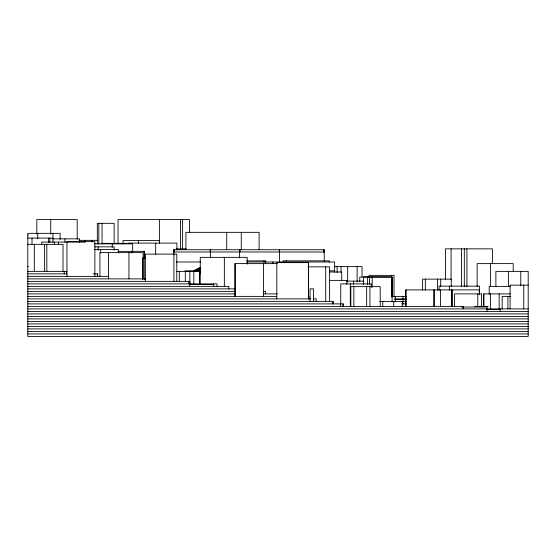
<?xml version="1.0" encoding="UTF-8"?>
<svg xmlns="http://www.w3.org/2000/svg" width="556" height="556" viewBox="0 0 556 556"><rect width="100%" height="100%" fill="white"/><g stroke="black" fill="none" stroke-linecap="round" stroke-linejoin="round"><path stroke-width="0.83" d="M27.8 235.091L28.252 235.091M27.8 238.093L52.994 238.093M52.132 238.844L79.571 238.844L79.571 242.277M79.07 240.345L97.8 240.345M85.158 242.096L41.707 242.096L41.707 244.675M128.499 243.097L176.912 243.097L176.912 249.971M101.171 243.347L128.617 243.347M94.527 243.848L132.669 243.848L132.669 251.646M27.8 244.348L63.009 244.348L63.009 271.37M94.728 246.85L114.119 246.85L114.119 250.325M176.203 248.852L186.184 248.852M94.694 249.602L118.414 249.602L118.414 253.056M117.74 251.354L144.456 251.354L144.456 258.026M173.68 251.979L324.238 251.979M145.179 257.859L142.621 257.859L142.621 279.466M246.822 260.861L265.817 260.861L265.817 261.987M176.245 261.987L200.528 261.987M246.822 261.987L334.649 261.987L334.649 271.995M277.263 263.613L234.854 263.613L234.854 296.39M27.8 266.366L28.252 266.366M334.483 266.616L362.046 266.616L362.046 276.825M307.968 266.866L329.611 266.866L329.611 301.241M200.014 267.547L200.772 267.547M199.25 267.916L200.014 267.916M198.492 268.291L200.167 268.291M197.734 268.659L200.243 268.659M196.977 269.028L200.32 269.028M196.219 269.403L200.403 269.403M195.462 269.771L200.48 269.771M194.704 270.14L200.556 270.14M193.947 270.515L200.633 270.515M184.981 270.869L200.633 270.883M329.305 270.869L334.462 270.869L334.462 271.995M199.117 271.252L199.875 271.252M27.8 271.37L66.991 271.37M176.308 271.37L199.437 271.37L199.437 283.88M199.117 271.995L200.633 271.995M329.305 271.995L341.718 271.995L341.718 280.335M27.8 273.872L66.963 273.872M93.186 273.872L97.654 273.872L97.654 276.374M27.8 276.374L108.448 276.374M27.8 278.876L145.804 278.876M329.333 280.377L346.798 280.377L346.798 284.575M346.666 281.127L363.971 281.127M27.8 281.378L189.756 281.378L189.756 286.382M188.866 282.003L189.756 282.003M27.8 283.88L217.007 283.88L217.007 286.382M189.756 284.505L213.719 284.505M528.2 285.131L510.095 285.131L510.095 308.9M27.8 286.382L228.836 286.382L228.836 288.884M510.373 286.382L489.204 286.382L489.204 294.18M27.8 288.884L235.237 288.884M479.599 289.885L405.706 289.885L405.706 306.307M27.8 291.386L235.237 291.386M263.537 291.386L265.56 291.386L265.56 293.888M27.8 293.888L235.237 293.888M263.537 293.888L277.124 293.888M510.373 293.888L483.671 293.888L483.671 306.398M27.8 296.39L276.812 296.39M308.198 296.39L308.934 296.39L308.934 298.892M391.876 296.39L406.394 296.39M510.429 296.39L502.179 296.39L502.179 308.9M27.8 298.892L310.561 298.892M313.563 298.892L316.218 298.892L316.218 301.394M394.677 298.892L406.394 298.892M394.677 299.517L406.394 299.517M27.8 301.394L333.475 301.394L333.475 303.896M379.678 301.394L406.394 301.394M27.8 303.896L343.399 303.896L343.399 306.398M401.981 303.896L406.36 303.896M27.8 306.398L463.148 306.398L463.148 308.9M474.636 306.398L488.224 306.398M461.41 307.023L487.063 307.023L487.063 311.402M27.8 308.9L528.2 308.9M486.563 309.525L500.24 309.525M27.8 311.402L528.2 311.402M27.8 313.904L528.2 313.904M27.8 316.406L528.2 316.406M27.8 318.908L528.2 318.908M27.8 321.41L528.2 321.41M27.8 323.912L528.2 323.912M27.8 326.414L528.2 326.414M27.8 328.916L528.2 328.916M27.8 331.418L528.2 331.418M27.8 333.92L528.2 333.92M523.759 285.131L523.759 308.9M520.777 271.37L520.777 285.867M513.223 271.3L513.223 263.613L477.159 263.613L477.159 286.681M508.392 271.37L508.392 286.722M507.899 296.39L507.899 308.9M500.24 308.9L500.24 311.402M499.163 293.888L499.163 308.9M495.882 286.722L495.882 271.37L528.2 271.37L528.2 336.422L27.8 336.422L27.8 233.339L60.124 233.339L60.124 239.407M492.463 263.433L492.463 248.852L445.439 248.852L445.439 279.731M490.406 263.613L490.406 286.681M490.392 293.888L490.392 308.9M483.859 293.888L483.859 306.398M481.579 306.398L481.579 293.888L454.613 293.888L454.613 306.398M479.543 294.562L479.543 286.131L439.052 286.131L439.052 290.35M479.286 289.885L479.286 294.207M477.771 293.888L477.771 306.398M466.908 248.852L466.908 286.597M464.316 248.852L464.316 286.597M461.424 248.852L461.424 286.597M452.028 289.885L452.028 306.307M451.931 289.885L451.931 306.307M451.653 289.885L451.653 306.307M451.25 286.785L451.25 279.126L422.602 279.126L422.602 290.183M451.083 248.852L451.083 279.731M449.345 286.131L449.345 290.35M440.679 279.126L440.679 286.785M440.477 289.885L440.477 306.307M437.537 279.126L437.537 290.183M434.257 289.885L434.257 306.307M433.833 289.885L433.833 306.307M425.34 279.126L425.34 290.183M406.054 289.885L406.054 306.307M402.947 296.39L402.947 298.892M402.947 299.517L402.947 303.896M402.28 301.394L402.28 306.398M395.267 296.39L395.267 301.394M394.023 296.918L394.023 275.373L369.177 275.373L369.177 277.096M393.711 301.394L393.711 306.398M392.119 301.977L392.119 276.874L363.402 276.874L363.402 284.665M392.049 296.925L392.049 277.124L359.788 277.124L359.788 281.426M391.897 277.124L391.897 296.925M391.549 275.373L391.549 277.096M382.792 301.394L382.792 306.398M380.221 306.398L380.221 286.632L350.836 286.632L350.836 306.398M372.172 276.874L372.172 287.257M371.338 287.341L371.338 283.88L340.752 283.88L340.752 304.667M369.935 286.632L369.935 306.398M369.448 276.874L369.448 284.665M367.599 276.874L367.599 284.665M366.654 286.632L366.654 306.398M357.126 266.616L357.126 281.927M353.852 286.632L353.852 306.398M353.588 281.127L353.588 284.498M350.315 283.88L350.315 306.398M347.653 266.616L347.653 281.927M342.941 303.896L342.941 306.398M341.043 266.616L341.043 272.572M340.515 303.896L340.515 306.398M337.138 266.616L337.138 272.572M332.363 301.394L332.363 303.896M329.256 261.987L329.256 260.861L283.101 260.861L283.101 261.987M325.705 266.866L325.705 301.241M324.238 261.153L324.238 249.727L173.68 249.727L173.68 254.481M323.988 249.727L323.988 251.979M323.71 249.727L323.71 251.979M313.563 301.394L313.563 288.884L310.081 288.884L310.081 301.394M308.566 298.892L308.566 262.613L276.812 262.613L276.812 298.892M308.455 262.613L308.455 298.892M286.451 260.861L286.451 261.987M279.599 251.979L279.599 249.727L279.571 261.987M279.32 249.727L279.32 251.979M272.885 261.987L272.885 263.655M265.434 261.987L265.434 263.655M263.954 260.861L263.954 261.987M263.537 263.613L263.537 296.39M259.117 249.679L259.117 232.338L185.926 232.338L185.926 249.679M247.198 264.156L247.198 257.358L200.25 257.358L200.25 284.54M241.262 232.338L241.262 249.679M239.97 249.727L239.97 251.979M239.685 249.727L239.685 251.979M239.434 249.727L239.434 257.817M235.237 263.613L235.237 296.39M226.73 232.338L226.73 249.679M224.346 257.358L224.346 286.243M213.719 283.88L213.719 286.382M210.467 249.727L210.467 257.817M210.217 249.727L210.217 251.979M200.223 270.869L200.223 271.995M199.875 270.883L199.84 274.497M199.548 273.872L199.548 284.714M193.829 271.37L193.829 283.88M189.846 271.37L189.846 283.88M189.429 232.554L189.429 219.578L118.025 219.578L118.025 243.799M188.866 281.378L188.866 283.88M185.315 271.37L185.315 281.378M182.611 219.578L182.611 248.991M180.45 219.578L180.45 248.991M179.303 271.37L179.303 281.378M176.787 281.378L176.787 254.106L145.366 254.106L145.366 281.378M174.209 249.727L174.209 251.979M173.931 249.727L173.931 251.979M173.924 254.106L173.924 281.378M159.516 243.167L159.516 240.595L123.008 240.595L123.008 244.021M159.391 219.578L159.391 242.937M155.687 243.097L155.687 254.266M144.192 258.86L144.192 279.647M144.157 251.354L144.157 258.026M143.121 278.876L143.121 252.605L99.906 252.605L99.906 276.332M138.423 240.595L138.423 243.167M131.869 251.354L131.869 253.022M128.929 252.605L128.929 278.876M114.14 243.952L114.14 223.331L97.321 223.331L97.321 243.952M112.256 243.848L112.256 247.309M108.448 252.605L108.448 278.876M102.054 223.331L102.054 243.952M100.629 249.602L100.629 253.056M98.815 223.331L98.815 243.952M98.134 246.85L98.134 250.325M97.349 273.872L97.349 276.374M94.861 276.374L94.861 241.596L66.963 241.596L66.963 276.374M91.948 240.345L91.948 242.069M84.811 240.345L84.811 242.069M77.201 239.191L77.201 219.578L36.821 219.578L36.821 234.076M66.581 271.37L66.581 273.872M64.934 238.844L64.934 242.277M64.232 271.37L64.232 273.872M58.533 242.096L58.533 244.675M54.551 242.096L54.551 244.675M52.959 233.339L52.994 242.36M50.721 219.578L50.721 234.076M49.831 238.093L49.831 242.36M48.539 238.093L48.539 242.36M46.829 244.348L46.829 271.37M44.612 244.348L44.612 271.37M37.787 233.339L37.787 238.538M34.326 244.348L34.326 271.37M32.012 238.093L32.012 244.063"/></g></svg>
